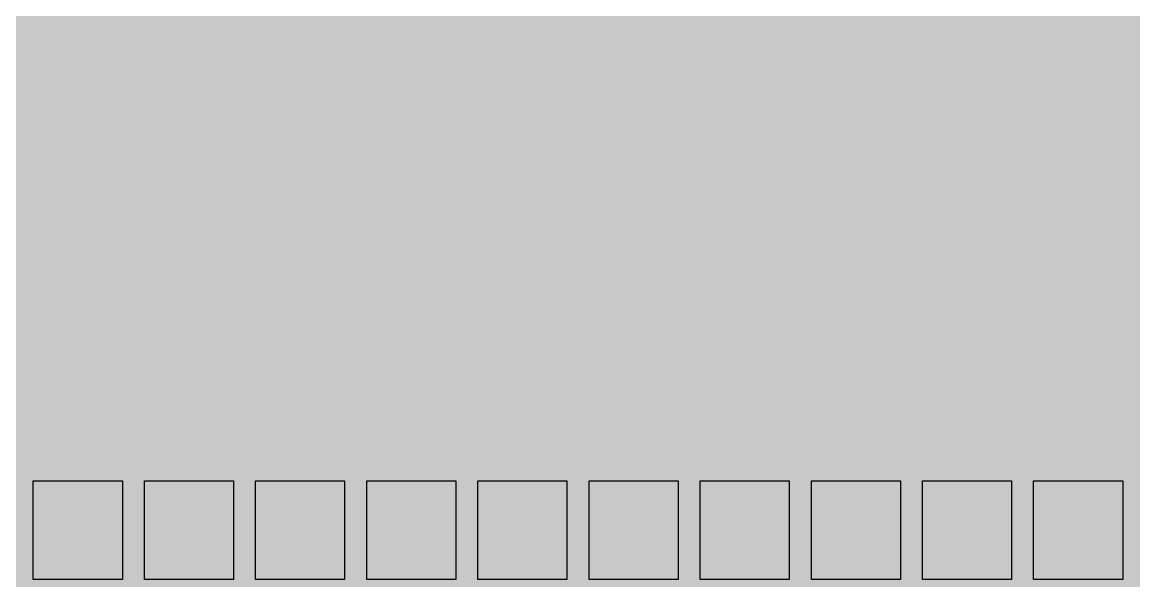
# Model space of a CAD drawing. Header units: centimetres. Extents: x 0 to 1099704, y -139216 to 99734.
# Drawn here: x 907936.5 to 908188.5, y 9745.7 to 9872.4 of the extents above; entities that cross this region are included whole.
import ezdxf

# ---------------------------------------------------------------- set-up
doc = ezdxf.new("R2010")
doc.units = ezdxf.units.CM
doc.header["$LTSCALE"] = 4
for name, color, linetype in [('0.2', 2, 'Continuous'), ('0.4', 4, 'Continuous'), ('0.6', 6, 'Continuous')]:
    doc.layers.add(name, color=color, linetype=linetype)

msp = doc.modelspace()

# ---------------------------------------------------------------- hatches: boundary and pattern name
at = {"layer": '0.2', "true_color": 0x000000}
h = msp.add_hatch(color=18, dxfattribs=at)
h.dxf.hatch_style = 1
h.paths.add_polyline_path([(908286.773, 9768.355), (908266.573, 9768.355), (908266.573, 9746.001), (908286.773, 9746.001)])
h.paths.add_polyline_path([(908261.573, 9768.355), (908241.373, 9768.355), (908241.373, 9746.001), (908261.573, 9746.001)])
h.paths.add_polyline_path([(908236.373, 9768.355), (908216.173, 9768.355), (908216.173, 9746.001), (908236.373, 9746.001)])
h.paths.add_polyline_path([(908211.173, 9768.355), (908190.973, 9768.355), (908190.973, 9746.001), (908211.173, 9746.001)])
h.paths.add_polyline_path([(908185.973, 9768.355), (908165.773, 9768.355), (908165.773, 9746.001), (908185.973, 9746.001)])
h.paths.add_polyline_path([(908160.773, 9768.355), (908140.573, 9768.355), (908140.573, 9746.001), (908160.773, 9746.001)])
h.paths.add_polyline_path([(908135.573, 9768.355), (908115.373, 9768.355), (908115.373, 9746.001), (908135.573, 9746.001)])
h.paths.add_polyline_path([(908110.373, 9768.355), (908090.173, 9768.355), (908090.173, 9746.001), (908110.373, 9746.001)])
h.paths.add_polyline_path([(908085.173, 9768.355), (908064.973, 9768.355), (908064.973, 9746.001), (908085.173, 9746.001)])
h.paths.add_polyline_path([(908059.973, 9768.355), (908039.773, 9768.355), (908039.773, 9746.001), (908059.973, 9746.001)])
h.paths.add_polyline_path([(908034.773, 9768.355), (908014.573, 9768.355), (908014.573, 9746.001), (908034.773, 9746.001)])
h.paths.add_polyline_path([(908009.573, 9768.355), (907989.373, 9768.355), (907989.373, 9746.001), (908009.573, 9746.001)])
h.paths.add_polyline_path([(907984.373, 9768.355), (907964.173, 9768.355), (907964.173, 9746.001), (907984.373, 9746.001)])
h.paths.add_polyline_path([(907959.173, 9768.355), (907938.973, 9768.355), (907938.973, 9746.001), (907959.173, 9746.001)])
at = {"layer": '0.4', "true_color": 0xf8f3ec}
h = msp.add_hatch(color=7, dxfattribs=at)
h.dxf.hatch_style = 1
h.paths.add_polyline_path([(917643.755, 6257.497), (917643.755, 15479.046), (896254.948, 15479.046), (896254.948, 6257.497)])

# ---------------------------------------------------------------- linework, layer by layer
at = {"layer": '0.6'}
for points in [[(907938.973, 9768.355), (907959.173, 9768.355), (907959.173, 9746.001), (907938.973, 9746.001)], [(907964.173, 9768.355), (907984.373, 9768.355), (907984.373, 9746.001), (907964.173, 9746.001)], [(907989.373, 9768.355), (908009.573, 9768.355), (908009.573, 9746.001), (907989.373, 9746.001)], [(908014.573, 9768.355), (908034.773, 9768.355), (908034.773, 9746.001), (908014.573, 9746.001)], [(908039.773, 9768.355), (908059.973, 9768.355), (908059.973, 9746.001), (908039.773, 9746.001)], [(908064.973, 9768.355), (908085.173, 9768.355), (908085.173, 9746.001), (908064.973, 9746.001)], [(908090.173, 9768.355), (908110.373, 9768.355), (908110.373, 9746.001), (908090.173, 9746.001)], [(908115.373, 9768.355), (908135.573, 9768.355), (908135.573, 9746.001), (908115.373, 9746.001)], [(908140.573, 9768.355), (908160.773, 9768.355), (908160.773, 9746.001), (908140.573, 9746.001)], [(908165.773, 9768.355), (908185.973, 9768.355), (908185.973, 9746.001), (908165.773, 9746.001)]]:
    msp.add_lwpolyline(points, close=True, dxfattribs=at)

doc.saveas('drawing.dxf')
